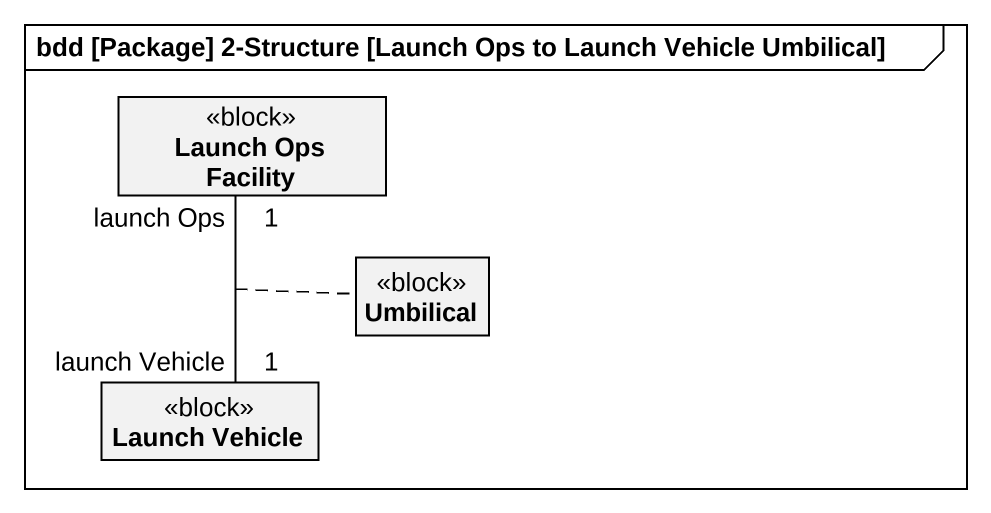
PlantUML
@startuml
mainframe bdd [Package] 2-Structure [Launch Ops to Launch Vehicle Umbilical]
hide circle
hide empty members
class "Launch Ops Facility" as Launch_Ops_Facility <<block>>
class Umbilical <<block>>
class "Launch Vehicle" as Launch_Vehicle <<block>>
Launch_Ops_Facility "1\nlaunch Ops" -- "1\nlaunch Vehicle" Launch_Vehicle
(Launch_Ops_Facility, Launch_Vehicle) .. Umbilical
@enduml
